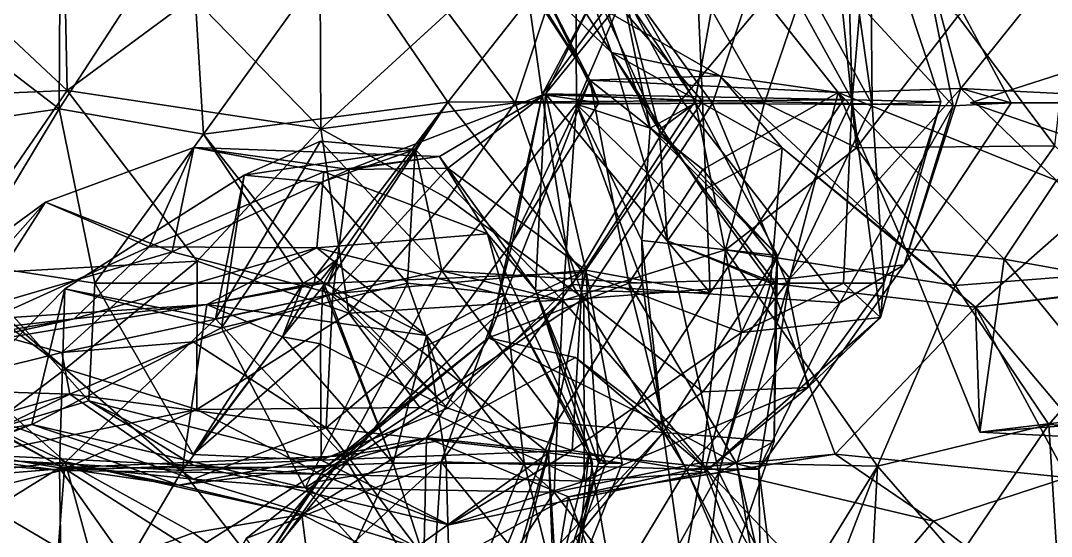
# Model space of a CAD drawing. Extents: x 290083 to 295691, y 4553739 to 4561622.
# Drawn here: x 291742.9 to 291844.8, y 4554249.2 to 4554300.2 of the extents above; entities that cross this region are included whole.
import ezdxf

# ---------------------------------------------------------------- set-up
doc = ezdxf.new("R2010")
doc.units = 0
doc.layers.add('Au_ppm_Pref_-_0_3', color=7, linetype='CONTINUOUS')

msp = doc.modelspace()

# ---------------------------------------------------------------- linework, layer by layer
at = {"layer": 'Au_ppm_Pref_-_0_3'}
for points in [[(291734.72, 4554300.66, 1760.9), (291746.82, 4554313.69, 1758.3), (291746.68, 4554291.48, 1764.47)], [(291746.68, 4554291.48, 1764.47), (291746.82, 4554313.69, 1758.3), (291759.59, 4554311.31, 1764.52)], [(291809.56, 4554292.28, 1767.93), (291798.31, 4554308.95, 1768.34), (291813.38, 4554313.6, 1766.66)], [(291809.56, 4554292.28, 1767.93), (291813.38, 4554313.6, 1766.66), (291825.09, 4554292.37, 1765.07)], [(291813.38, 4554313.6, 1766.66), (291824.57, 4554309.88, 1763.98), (291825.09, 4554292.37, 1765.07)], [(291824.52, 4554309.88, 1752.1), (291827.06, 4554291.92, 1750.83), (291826.87, 4554313.3, 1758.05)], [(291824.57, 4554309.88, 1763.98), (291826.87, 4554313.3, 1758.05), (291825.09, 4554292.37, 1765.07)], [(291833.85, 4554292.18, 1758.08), (291825.09, 4554292.37, 1765.07), (291826.87, 4554313.3, 1758.05)], [(291833.85, 4554292.18, 1758.08), (291826.87, 4554313.3, 1758.05), (291827.06, 4554291.92, 1750.83)], [(291747.07, 4554312.24, 1745.56), (291734.72, 4554305.27, 1741.76), (291747.46, 4554293.3, 1741.59)], [(291747.46, 4554293.3, 1741.59), (291759.92, 4554302.54, 1742.67), (291747.07, 4554312.24, 1745.56)], [(291804.64, 4554312.07, 1884.46), (291794.43, 4554292.91, 1883.01), (291792.34, 4554307.52, 1877.56)], [(291804.64, 4554312.07, 1884.46), (291802.23, 4554303.5, 1888.71), (291794.43, 4554292.91, 1883.01)], [(291759.59, 4554311.31, 1764.52), (291760.96, 4554288.98, 1768.4), (291746.68, 4554291.48, 1764.47)], [(291760.96, 4554288.98, 1768.4), (291759.59, 4554311.31, 1764.52), (291774.45, 4554307.76, 1768.3)], [(291792.34, 4554307.52, 1877.56), (291799.13, 4554294.32, 1871.68), (291787.92, 4554311.54, 1870.45)], [(291799.13, 4554294.32, 1871.68), (291791.53, 4554306.47, 1864.95), (291787.92, 4554311.54, 1870.45)], [(291791.53, 4554306.47, 1864.95), (291801.28, 4554297.05, 1858.99), (291791.65, 4554311.9, 1859.98)], [(291791.65, 4554311.9, 1859.98), (291801.28, 4554297.05, 1858.99), (291796.64, 4554309.76, 1853.12)], [(291824.24, 4554292.4, 1799.71), (291809.44, 4554311.1, 1799.74), (291794.75, 4554292.97, 1798.8)], [(291800.23, 4554303.8, 1804.72), (291794.75, 4554292.97, 1798.8), (291809.44, 4554311.1, 1799.74)], [(291810.28, 4554292.24, 1806.09), (291800.23, 4554303.8, 1804.72), (291809.44, 4554311.1, 1799.74)], [(291823.05, 4554311.63, 1829.96), (291805.87, 4554310.66, 1834.32), (291816.41, 4554292.07, 1832.18)], [(291824.24, 4554292.4, 1799.71), (291810.28, 4554292.24, 1806.09), (291809.44, 4554311.1, 1799.74)], [(291825.52, 4554287.62, 1832.54), (291823.05, 4554311.63, 1829.96), (291816.41, 4554292.07, 1832.18)], [(291825.52, 4554287.62, 1832.54), (291835.51, 4554300.64, 1832.17), (291823.05, 4554311.63, 1829.96)], [(291835.51, 4554300.64, 1832.17), (291845.11, 4554287.81, 1832.42), (291847.75, 4554310.93, 1830.12)], [(291759.92, 4554302.54, 1742.67), (291772.55, 4554289.5, 1742.44), (291772.45, 4554310.82, 1745.65)], [(291772.55, 4554289.5, 1742.44), (291785.12, 4554301.02, 1743.18), (291772.45, 4554310.82, 1745.65)], [(291791.76, 4554292.07, 1743.03), (291797.89, 4554310.48, 1746.14), (291785.12, 4554301.02, 1743.18)], [(291797.89, 4554310.48, 1746.14), (291791.76, 4554292.07, 1743.03), (291811.28, 4554292, 1745.74)], [(291797.82, 4554291.94, 1835.27), (291805.87, 4554310.66, 1834.32), (291797.74, 4554309.9, 1841.2)], [(291797.74, 4554309.9, 1841.2), (291801.79, 4554305.82, 1847.13), (291805.11, 4554289.56, 1842.84)], [(291797.74, 4554309.9, 1841.2), (291805.11, 4554289.56, 1842.84), (291797.82, 4554291.94, 1835.27)], [(291816.41, 4554292.07, 1832.18), (291805.87, 4554310.66, 1834.32), (291797.82, 4554291.94, 1835.27)], [(291817.17, 4554309.88, 1748.87), (291797.89, 4554310.48, 1746.14), (291811.28, 4554292, 1745.74)], [(291785.09, 4554292.15, 1769.61), (291774.45, 4554307.76, 1768.3), (291798.31, 4554308.95, 1768.34)], [(291785.09, 4554292.15, 1769.61), (291798.31, 4554308.95, 1768.34), (291809.56, 4554292.28, 1767.93)], [(291801.79, 4554305.82, 1847.13), (291796.64, 4554309.76, 1853.12), (291806.01, 4554289.41, 1851.32)], [(291801.28, 4554297.05, 1858.99), (291806.01, 4554289.41, 1851.32), (291796.64, 4554309.76, 1853.12)], [(291817.17, 4554309.88, 1748.87), (291811.28, 4554292, 1745.74), (291827.06, 4554291.92, 1750.83)], [(291824.52, 4554309.88, 1752.1), (291817.17, 4554309.88, 1748.87), (291827.06, 4554291.92, 1750.83)], [(291831.55, 4554309.38, 1882.12), (291835.06, 4554291.79, 1888.66), (291820.73, 4554307.35, 1887.62)], [(291831.55, 4554309.38, 1882.12), (291840.78, 4554292.07, 1882.77), (291835.06, 4554291.79, 1888.66)], [(291831.55, 4554309.38, 1882.12), (291835.83, 4554293.48, 1876.41), (291840.78, 4554292.07, 1882.77)], [(291831.55, 4554309.38, 1882.12), (291847.49, 4554308.06, 1876.17), (291835.83, 4554293.48, 1876.41)], [(291847.49, 4554308.06, 1876.17), (291858.68, 4554292.34, 1877.88), (291835.83, 4554293.48, 1876.41)], [(291785.09, 4554292.15, 1769.61), (291760.96, 4554288.98, 1768.4), (291774.45, 4554307.76, 1768.3)], [(291800.02, 4554292.07, 1876.83), (291792.34, 4554307.52, 1877.56), (291794.43, 4554292.91, 1883.01)], [(291792.34, 4554307.52, 1877.56), (291800.02, 4554292.07, 1876.83), (291799.13, 4554294.32, 1871.68)], [(291820.73, 4554307.35, 1887.62), (291808.19, 4554292.38, 1890.68), (291802.23, 4554303.5, 1888.71)], [(291835.06, 4554291.79, 1888.66), (291808.19, 4554292.38, 1890.68), (291820.73, 4554307.35, 1887.62)], [(291799.13, 4554294.32, 1871.68), (291811.98, 4554294.76, 1864.43), (291791.53, 4554306.47, 1864.95)], [(291791.53, 4554306.47, 1864.95), (291811.98, 4554294.76, 1864.43), (291801.28, 4554297.05, 1858.99)], [(291801.79, 4554305.82, 1847.13), (291806.01, 4554289.41, 1851.32), (291809.62, 4554292.07, 1847.13)], [(291801.79, 4554305.82, 1847.13), (291809.62, 4554292.07, 1847.13), (291805.11, 4554289.56, 1842.84)], [(291734.72, 4554305.27, 1741.76), (291722.11, 4554292.25, 1740.4), (291747.46, 4554293.3, 1741.59)], [(291800.23, 4554303.8, 1804.72), (291810.28, 4554292.24, 1806.09), (291794.75, 4554292.97, 1798.8)], [(291802.23, 4554303.5, 1888.71), (291808.19, 4554292.38, 1890.68), (291794.43, 4554292.91, 1883.01)], [(291747.46, 4554293.3, 1741.59), (291772.55, 4554289.5, 1742.44), (291759.92, 4554302.54, 1742.67)], [(291772.55, 4554289.5, 1742.44), (291791.76, 4554292.07, 1743.03), (291785.12, 4554301.02, 1743.18)], [(291725.19, 4554288.34, 1761.29), (291734.72, 4554300.66, 1760.9), (291746.68, 4554291.48, 1764.47)], [(291845.11, 4554287.81, 1832.42), (291835.51, 4554300.64, 1832.17), (291825.52, 4554287.62, 1832.54)], [(291836.79, 4554292.07, 1888.71), (291856.27, 4554298.34, 1888.71), (291857.5, 4554292.07, 1890.22)], [(291856.27, 4554298.34, 1888.71), (291836.79, 4554292.07, 1888.71), (291854.17, 4554292.07, 1885.62)], [(291811.98, 4554294.76, 1864.43), (291818.14, 4554287.63, 1859.76), (291801.28, 4554297.05, 1858.99)], [(291801.28, 4554297.05, 1858.99), (291818.14, 4554287.63, 1859.76), (291810.31, 4554283.4, 1855.96)], [(291810.31, 4554283.4, 1855.96), (291806.81, 4554278.43, 1853.07), (291801.28, 4554297.05, 1858.99)], [(291801.28, 4554297.05, 1858.99), (291806.81, 4554278.43, 1853.07), (291806.01, 4554289.41, 1851.32)], [(291823.7, 4554293.1, 1870.97), (291811.98, 4554294.76, 1864.43), (291799.13, 4554294.32, 1871.68)], [(291823.7, 4554293.1, 1870.97), (291830.35, 4554277.68, 1864.95), (291811.98, 4554294.76, 1864.43)], [(291811.98, 4554294.76, 1864.43), (291830.35, 4554277.68, 1864.95), (291818.14, 4554287.63, 1859.76)], [(291789.14, 4554268.85, 1872.69), (291802.99, 4554274.25, 1874.34), (291799.13, 4554294.32, 1871.68)], [(291789.14, 4554268.85, 1872.69), (291799.13, 4554294.32, 1871.68), (291791.51, 4554278.33, 1876.83)], [(291799.13, 4554294.32, 1871.68), (291800.02, 4554292.07, 1876.83), (291791.51, 4554278.33, 1876.83)], [(291802.99, 4554274.25, 1874.34), (291810.31, 4554285.47, 1874.63), (291799.13, 4554294.32, 1871.68)], [(291823.7, 4554293.1, 1870.97), (291799.13, 4554294.32, 1871.68), (291810.31, 4554285.47, 1874.63)], [(291734.91, 4554274.99, 1741.04), (291747.46, 4554293.3, 1741.59), (291722.11, 4554292.25, 1740.4)], [(291734.91, 4554274.99, 1741.04), (291760.32, 4554276.43, 1742.58), (291747.46, 4554293.3, 1741.59)], [(291760.32, 4554276.43, 1742.58), (291772.55, 4554289.5, 1742.44), (291747.46, 4554293.3, 1741.59)], [(291785.12, 4554285.62, 1803.41), (291775.34, 4554285.49, 1798.75), (291794.75, 4554292.97, 1798.8)], [(291784.29, 4554286.77, 1793.59), (291794.75, 4554292.97, 1798.8), (291775.34, 4554285.49, 1798.75)], [(291793.76, 4554273.56, 1793.61), (291794.75, 4554292.97, 1798.8), (291784.29, 4554286.77, 1793.59)], [(291798.74, 4554275.54, 1806.6), (291785.12, 4554285.62, 1803.41), (291794.75, 4554292.97, 1798.8)], [(291794.43, 4554292.91, 1883.01), (291797.41, 4554274.12, 1888.74), (291789.63, 4554270.79, 1881.41)], [(291789.63, 4554270.79, 1881.41), (291791.51, 4554278.33, 1876.83), (291794.43, 4554292.91, 1883.01)], [(291800.02, 4554292.07, 1876.83), (291794.43, 4554292.91, 1883.01), (291791.51, 4554278.33, 1876.83)], [(291794.75, 4554292.97, 1798.8), (291793.76, 4554273.56, 1793.61), (291811.05, 4554273.29, 1799.42)], [(291797.41, 4554274.12, 1888.74), (291794.43, 4554292.91, 1883.01), (291808.19, 4554292.38, 1890.68)], [(291824.24, 4554292.4, 1799.71), (291794.75, 4554292.97, 1798.8), (291811.05, 4554273.29, 1799.42)], [(291810.28, 4554292.24, 1806.09), (291798.74, 4554275.54, 1806.6), (291794.75, 4554292.97, 1798.8)], [(291818.91, 4554274.69, 1877.29), (291823.7, 4554293.1, 1870.97), (291810.31, 4554285.47, 1874.63)], [(291830.22, 4554276.04, 1883.69), (291835.83, 4554293.48, 1876.41), (291818.91, 4554274.69, 1877.29)], [(291835.83, 4554293.48, 1876.41), (291823.7, 4554293.1, 1870.97), (291818.91, 4554274.69, 1877.29)], [(291845.28, 4554284.41, 1872.11), (291823.7, 4554293.1, 1870.97), (291835.83, 4554293.48, 1876.41)], [(291823.7, 4554293.1, 1870.97), (291845.28, 4554284.41, 1872.11), (291840.11, 4554276.6, 1869.3)], [(291823.7, 4554293.1, 1870.97), (291840.11, 4554276.6, 1869.3), (291830.35, 4554277.68, 1864.95)], [(291830.22, 4554276.04, 1883.69), (291840.78, 4554292.07, 1882.77), (291835.83, 4554293.48, 1876.41)], [(291858.68, 4554292.34, 1877.88), (291845.28, 4554284.41, 1872.11), (291835.83, 4554293.48, 1876.41)], [(291785.09, 4554292.15, 1769.61), (291772.02, 4554274.95, 1769.92), (291760.96, 4554288.98, 1768.4)], [(291785.09, 4554292.15, 1769.61), (291774.22, 4554276.65, 1769.92), (291772.02, 4554274.95, 1769.92)], [(291772.55, 4554289.5, 1742.44), (291785.12, 4554282.62, 1743.01), (291791.76, 4554292.07, 1743.03)], [(291785.09, 4554292.15, 1769.61), (291798.46, 4554275.31, 1768.35), (291773.25, 4554274.25, 1769.92)], [(291785.09, 4554292.15, 1769.61), (291773.25, 4554274.25, 1769.92), (291774.22, 4554276.65, 1769.92)], [(291797.82, 4554291.94, 1835.27), (291804.36, 4554274.25, 1838.06), (291784.5, 4554275.47, 1835.75)], [(291797.82, 4554291.94, 1835.27), (291784.5, 4554275.47, 1835.75), (291796.46, 4554272.52, 1830.48)], [(291785.09, 4554292.15, 1769.61), (291809.56, 4554292.28, 1767.93), (291798.46, 4554275.31, 1768.35)], [(291785.12, 4554282.62, 1743.01), (291798.56, 4554272.73, 1745.27), (291791.76, 4554292.07, 1743.03)], [(291798.56, 4554272.73, 1745.27), (291811.28, 4554292, 1745.74), (291791.76, 4554292.07, 1743.03)], [(291797.82, 4554291.94, 1835.27), (291796.46, 4554272.52, 1830.48), (291812.55, 4554277.55, 1833.1)], [(291797.41, 4554274.12, 1888.74), (291808.19, 4554292.38, 1890.68), (291823.87, 4554272.31, 1889.03)], [(291797.82, 4554291.94, 1835.27), (291812.55, 4554277.55, 1833.1), (291816.41, 4554292.07, 1832.18)], [(291804.27, 4554278.45, 1841.19), (291804.36, 4554274.25, 1838.06), (291797.82, 4554291.94, 1835.27)], [(291804.27, 4554278.45, 1841.19), (291797.82, 4554291.94, 1835.27), (291805.11, 4554289.56, 1842.84)], [(291798.46, 4554275.31, 1768.35), (291809.56, 4554292.28, 1767.93), (291814.15, 4554269.38, 1765.53)], [(291818.62, 4554274.25, 1748.19), (291811.28, 4554292, 1745.74), (291798.56, 4554272.73, 1745.27)], [(291810.28, 4554292.24, 1806.09), (291811.05, 4554273.29, 1799.42), (291798.74, 4554275.54, 1806.6)], [(291817.68, 4554276.99, 1846.38), (291805.11, 4554289.56, 1842.84), (291809.62, 4554292.07, 1847.13)], [(291809.62, 4554292.07, 1847.13), (291806.01, 4554289.41, 1851.32), (291817.68, 4554276.99, 1846.38)], [(291835.06, 4554291.79, 1888.66), (291823.87, 4554272.31, 1889.03), (291808.19, 4554292.38, 1890.68)], [(291809.56, 4554292.28, 1767.93), (291825.09, 4554292.37, 1765.07), (291814.15, 4554269.38, 1765.53)], [(291824.24, 4554292.4, 1799.71), (291811.05, 4554273.29, 1799.42), (291810.28, 4554292.24, 1806.09)], [(291818.62, 4554274.25, 1748.19), (291827.06, 4554291.92, 1750.83), (291811.28, 4554292, 1745.74)], [(291816.41, 4554292.07, 1832.18), (291812.55, 4554277.55, 1833.1), (291825.52, 4554287.62, 1832.54)], [(291824.22, 4554274.25, 1763.98), (291814.15, 4554269.38, 1765.53), (291825.09, 4554292.37, 1765.07)], [(291818.62, 4554274.25, 1748.19), (291828.2, 4554274.25, 1753.51), (291827.06, 4554291.92, 1750.83)], [(291830.22, 4554276.04, 1883.69), (291823.87, 4554272.31, 1889.03), (291835.06, 4554291.79, 1888.66)], [(291824.22, 4554274.25, 1763.98), (291825.09, 4554292.37, 1765.07), (291827.88, 4554270.86, 1759.31)], [(291827.88, 4554270.86, 1759.31), (291825.09, 4554292.37, 1765.07), (291833.85, 4554292.18, 1758.08)], [(291827.06, 4554291.92, 1750.83), (291828.2, 4554274.25, 1753.51), (291833.85, 4554292.18, 1758.08)], [(291827.88, 4554270.86, 1759.31), (291833.85, 4554292.18, 1758.08), (291828.2, 4554274.25, 1753.51)], [(291830.22, 4554276.04, 1883.69), (291835.06, 4554291.79, 1888.66), (291840.78, 4554292.07, 1882.77)], [(291856.01, 4554285.41, 1888.71), (291836.79, 4554292.07, 1888.71), (291857.5, 4554292.07, 1890.22)], [(291836.79, 4554292.07, 1888.71), (291856.01, 4554285.41, 1888.71), (291854.17, 4554292.07, 1885.62)], [(291725.19, 4554288.34, 1761.29), (291746.68, 4554291.48, 1764.47), (291737.47, 4554276.2, 1762.19)], [(291750.21, 4554274.25, 1768.55), (291737.47, 4554276.2, 1762.19), (291746.68, 4554291.48, 1764.47)], [(291750.21, 4554274.25, 1768.55), (291746.68, 4554291.48, 1764.47), (291760.96, 4554288.98, 1768.4)], [(291804.27, 4554278.45, 1841.19), (291805.11, 4554289.56, 1842.84), (291817.68, 4554276.99, 1846.38)], [(291770.79, 4554274.25, 1769.92), (291750.21, 4554274.25, 1768.55), (291760.96, 4554288.98, 1768.4)], [(291760.32, 4554276.43, 1742.58), (291775.31, 4554271.28, 1743.86), (291772.55, 4554289.5, 1742.44)], [(291770.79, 4554274.25, 1769.92), (291760.96, 4554288.98, 1768.4), (291772.02, 4554274.95, 1769.92)], [(291772.55, 4554289.5, 1742.44), (291775.31, 4554271.28, 1743.86), (291785.12, 4554282.62, 1743.01)], [(291817.51, 4554274.25, 1850.52), (291817.68, 4554276.99, 1846.38), (291806.01, 4554289.41, 1851.32)], [(291806.81, 4554278.43, 1853.07), (291817.51, 4554274.25, 1850.52), (291806.01, 4554289.41, 1851.32)], [(291757.86, 4554277.34, 1800.13), (291745.33, 4554282.26, 1793.77), (291759.98, 4554287.66, 1793.86)], [(291759.98, 4554287.66, 1793.86), (291745.33, 4554282.26, 1793.77), (291755.59, 4554277.83, 1787.11)], [(291759.98, 4554287.66, 1793.86), (291755.59, 4554277.83, 1787.11), (291772.84, 4554285.24, 1787.45)], [(291775.34, 4554285.49, 1798.75), (291757.86, 4554277.34, 1800.13), (291759.98, 4554287.66, 1793.86)], [(291775.34, 4554285.49, 1798.75), (291759.98, 4554287.66, 1793.86), (291784.29, 4554286.77, 1793.59)], [(291784.29, 4554286.77, 1793.59), (291759.98, 4554287.66, 1793.86), (291772.84, 4554285.24, 1787.45)], [(291762.14, 4554270.7, 1833.02), (291772.52, 4554288.29, 1833.99), (291784.5, 4554275.47, 1835.75)], [(291762.14, 4554270.7, 1833.02), (291764.96, 4554284.93, 1829.31), (291772.52, 4554288.29, 1833.99)], [(291772.52, 4554288.29, 1833.99), (291764.96, 4554284.93, 1829.31), (291781.87, 4554287.47, 1829.31)], [(291781.87, 4554287.47, 1829.31), (291784.5, 4554275.47, 1835.75), (291772.52, 4554288.29, 1833.99)], [(291818.14, 4554287.63, 1859.76), (291817.01, 4554274.25, 1855.85), (291810.31, 4554283.4, 1855.96)], [(291812.55, 4554277.55, 1833.1), (291835.26, 4554274, 1832.83), (291825.52, 4554287.62, 1832.54)], [(291837.27, 4554271.87, 1859.52), (291817.01, 4554274.25, 1855.85), (291818.14, 4554287.63, 1859.76)], [(291837.27, 4554271.87, 1859.52), (291818.14, 4554287.63, 1859.76), (291830.35, 4554277.68, 1864.95)], [(291835.26, 4554274, 1832.83), (291845.11, 4554287.81, 1832.42), (291825.52, 4554287.62, 1832.54)], [(291845.11, 4554287.81, 1832.42), (291835.26, 4554274, 1832.83), (291858.1, 4554275.79, 1835.66)], [(291781.87, 4554287.47, 1829.31), (291764.96, 4554284.93, 1829.31), (291772.52, 4554284.21, 1825.99)], [(291781.13, 4554274.25, 1825.25), (291781.87, 4554287.47, 1829.31), (291772.52, 4554284.21, 1825.99)], [(291784.29, 4554286.77, 1793.59), (291772.84, 4554285.24, 1787.45), (291789.02, 4554279.12, 1786.86)], [(291781.13, 4554274.25, 1825.25), (291796.46, 4554272.52, 1830.48), (291781.87, 4554287.47, 1829.31)], [(291796.46, 4554272.52, 1830.48), (291784.5, 4554275.47, 1835.75), (291781.87, 4554287.47, 1829.31)], [(291784.29, 4554286.77, 1793.59), (291789.02, 4554279.12, 1786.86), (291793.76, 4554273.56, 1793.61)], [(291773.74, 4554273.2, 1805.35), (291757.86, 4554277.34, 1800.13), (291775.34, 4554285.49, 1798.75)], [(291773.74, 4554273.2, 1805.35), (291785.12, 4554285.62, 1803.41), (291798.74, 4554275.54, 1806.6)], [(291773.74, 4554273.2, 1805.35), (291775.34, 4554285.49, 1798.75), (291785.12, 4554285.62, 1803.41)], [(291818.91, 4554274.69, 1877.29), (291810.31, 4554285.47, 1874.63), (291802.99, 4554274.25, 1874.34)], [(291837.27, 4554271.87, 1859.52), (291861.54, 4554274.67, 1860.13), (291852.75, 4554285.51, 1859.01)], [(291837.27, 4554271.87, 1859.52), (291852.75, 4554285.51, 1859.01), (291856.58, 4554274.25, 1857.06)], [(291762.14, 4554270.7, 1833.02), (291747.24, 4554273.68, 1829.24), (291764.96, 4554284.93, 1829.31)], [(291764.96, 4554284.93, 1829.31), (291747.24, 4554273.68, 1829.24), (291762.73, 4554269.84, 1826.17)], [(291755.59, 4554277.83, 1787.11), (291772.14, 4554277.72, 1780.92), (291772.84, 4554285.24, 1787.45)], [(291764.96, 4554284.93, 1829.31), (291762.73, 4554269.84, 1826.17), (291772.52, 4554284.21, 1825.99)], [(291772.84, 4554285.24, 1787.45), (291772.14, 4554277.72, 1780.92), (291789.02, 4554279.12, 1786.86)], [(291781.13, 4554274.25, 1825.25), (291772.52, 4554284.21, 1825.99), (291762.73, 4554269.84, 1826.17)], [(291840.11, 4554276.6, 1869.3), (291845.28, 4554284.41, 1872.11), (291853.23, 4554274.25, 1875.7)], [(291775.31, 4554271.28, 1743.86), (291798.56, 4554272.73, 1745.27), (291785.12, 4554282.62, 1743.01)], [(291810.31, 4554283.4, 1855.96), (291817.01, 4554274.25, 1855.85), (291806.81, 4554278.43, 1853.07)], [(291730.25, 4554271.17, 1793.68), (291745.33, 4554282.26, 1793.77), (291735.06, 4554270.65, 1799.35)], [(291745.33, 4554282.26, 1793.77), (291730.25, 4554271.17, 1793.68), (291737.14, 4554269.45, 1788.34)], [(291735.06, 4554270.65, 1799.35), (291745.33, 4554282.26, 1793.77), (291757.86, 4554277.34, 1800.13)], [(291745.33, 4554282.26, 1793.77), (291737.14, 4554269.45, 1788.34), (291755.59, 4554277.83, 1787.11)], [(291789.02, 4554279.12, 1786.86), (291772.14, 4554277.72, 1780.92), (291790.66, 4554273.05, 1782.77)], [(291789.63, 4554270.79, 1881.41), (291777.25, 4554259.12, 1876.83), (291791.51, 4554278.33, 1876.83)], [(291789.14, 4554268.85, 1872.69), (291791.51, 4554278.33, 1876.83), (291777.25, 4554259.12, 1876.83)], [(291789.02, 4554279.12, 1786.86), (291799.06, 4554257.55, 1788.08), (291793.76, 4554273.56, 1793.61)], [(291790.66, 4554273.05, 1782.77), (291799.06, 4554257.55, 1788.08), (291789.02, 4554279.12, 1786.86)], [(291804.36, 4554274.25, 1838.06), (291804.27, 4554278.45, 1841.19), (291806.39, 4554259.47, 1842.17)], [(291817.68, 4554276.99, 1846.38), (291806.39, 4554259.47, 1842.17), (291804.27, 4554278.45, 1841.19)], [(291811.88, 4554255.53, 1853.15), (291806.81, 4554278.43, 1853.07), (291817.01, 4554274.25, 1855.85)], [(291811.88, 4554255.53, 1853.15), (291817.51, 4554274.25, 1850.52), (291806.81, 4554278.43, 1853.07)], [(291735.06, 4554270.65, 1799.35), (291757.86, 4554277.34, 1800.13), (291746.93, 4554267.37, 1804.96)], [(291748.18, 4554270.73, 1782.22), (291755.59, 4554277.83, 1787.11), (291737.14, 4554269.45, 1788.34)], [(291773.74, 4554273.2, 1805.35), (291746.93, 4554267.37, 1804.96), (291757.86, 4554277.34, 1800.13)], [(291748.18, 4554270.73, 1782.22), (291772.14, 4554277.72, 1780.92), (291755.59, 4554277.83, 1787.11)], [(291772.14, 4554277.72, 1780.92), (291748.18, 4554270.73, 1782.22), (291761.28, 4554272.14, 1776.57)], [(291761.28, 4554272.14, 1776.57), (291783.01, 4554269.06, 1776.59), (291772.14, 4554277.72, 1780.92)], [(291772.14, 4554277.72, 1780.92), (291783.01, 4554269.06, 1776.59), (291790.66, 4554273.05, 1782.77)], [(291812.55, 4554277.55, 1833.1), (291796.46, 4554272.52, 1830.48), (291810.28, 4554256.51, 1829.11)], [(291812.55, 4554277.55, 1833.1), (291810.28, 4554256.51, 1829.11), (291827.57, 4554256.13, 1834.38)], [(291812.55, 4554277.55, 1833.1), (291827.57, 4554256.13, 1834.38), (291835.26, 4554274, 1832.83)], [(291837.7, 4554259.52, 1864.95), (291837.27, 4554271.87, 1859.52), (291830.35, 4554277.68, 1864.95)], [(291840.11, 4554276.6, 1869.3), (291837.7, 4554259.52, 1864.95), (291830.35, 4554277.68, 1864.95)], [(291734.91, 4554274.99, 1741.04), (291747.32, 4554265.76, 1743.33), (291760.32, 4554276.43, 1742.58)], [(291747.32, 4554265.76, 1743.33), (291760.3, 4554261.76, 1746.54), (291760.32, 4554276.43, 1742.58)], [(291760.32, 4554276.43, 1742.58), (291760.3, 4554261.76, 1746.54), (291775.31, 4554271.28, 1743.86)], [(291774.22, 4554276.65, 1769.92), (291772.52, 4554274.51, 1770.01), (291772.02, 4554274.95, 1769.92)], [(291774.22, 4554276.65, 1769.92), (291772.86, 4554274.25, 1770.08), (291772.52, 4554274.51, 1770.01)], [(291774.22, 4554276.65, 1769.92), (291773.25, 4554274.25, 1769.92), (291772.86, 4554274.25, 1770.08)], [(291806.39, 4554259.47, 1842.17), (291817.68, 4554276.99, 1846.38), (291817.37, 4554258.63, 1847.13)], [(291817.51, 4554274.25, 1850.52), (291817.37, 4554258.63, 1847.13), (291817.68, 4554276.99, 1846.38)], [(291840.11, 4554276.6, 1869.3), (291852.6, 4554261.31, 1870.01), (291837.7, 4554259.52, 1864.95)], [(291853.23, 4554274.25, 1875.7), (291852.6, 4554261.31, 1870.01), (291840.11, 4554276.6, 1869.3)], [(291749.6, 4554262.62, 1762.99), (291732.77, 4554257.55, 1757.73), (291737.47, 4554276.2, 1762.19)], [(291750.21, 4554274.25, 1768.55), (291749.6, 4554262.62, 1762.99), (291737.47, 4554276.2, 1762.19)], [(291762.14, 4554270.7, 1833.02), (291784.5, 4554275.47, 1835.75), (291774.8, 4554257.18, 1834.7)], [(291773.25, 4554274.25, 1769.92), (291798.46, 4554275.31, 1768.35), (291785.12, 4554261.89, 1768.1)], [(291773.74, 4554273.2, 1805.35), (291798.74, 4554275.54, 1806.6), (291782.28, 4554267.7, 1810.65)], [(291784.5, 4554275.47, 1835.75), (291795.85, 4554260.45, 1837.47), (291774.8, 4554257.18, 1834.7)], [(291795.06, 4554257.45, 1810.67), (291782.28, 4554267.7, 1810.65), (291798.74, 4554275.54, 1806.6)], [(291804.36, 4554274.25, 1838.06), (291795.85, 4554260.45, 1837.47), (291784.5, 4554275.47, 1835.75)], [(291785.12, 4554261.89, 1768.1), (291798.46, 4554275.31, 1768.35), (291797.38, 4554257.71, 1763.61)], [(291798.74, 4554275.54, 1806.6), (291802.34, 4554256.43, 1805.55), (291795.06, 4554257.45, 1810.67)], [(291797.38, 4554257.71, 1763.61), (291798.46, 4554275.31, 1768.35), (291814.15, 4554269.38, 1765.53)], [(291802.34, 4554256.43, 1805.55), (291798.74, 4554275.54, 1806.6), (291799.99, 4554256.44, 1799)], [(291799.99, 4554256.44, 1799), (291798.74, 4554275.54, 1806.6), (291811.05, 4554273.29, 1799.42)], [(291830.22, 4554276.04, 1883.69), (291815.86, 4554255.84, 1882.77), (291823.87, 4554272.31, 1889.03)], [(291830.22, 4554276.04, 1883.69), (291818.91, 4554274.69, 1877.29), (291815.86, 4554255.84, 1882.77)], [(291844.52, 4554260.26, 1836.53), (291858.1, 4554275.79, 1835.66), (291835.26, 4554274, 1832.83)], [(291844.52, 4554260.26, 1836.53), (291855.74, 4554259.53, 1842.62), (291858.1, 4554275.79, 1835.66)], [(291734.91, 4554274.99, 1741.04), (291735.18, 4554256.61, 1745.83), (291747.32, 4554265.76, 1743.33)], [(291750.21, 4554274.25, 1768.55), (291759.92, 4554257.31, 1769.63), (291749.6, 4554262.62, 1762.99)], [(291770.79, 4554274.25, 1769.92), (291759.92, 4554257.31, 1769.63), (291750.21, 4554274.25, 1768.55)], [(291770.79, 4554274.25, 1769.92), (291768.77, 4554268.94, 1769.92), (291759.92, 4554257.31, 1769.63)], [(291761.28, 4554272.14, 1776.57), (291768.77, 4554268.94, 1769.92), (291771.88, 4554274.25, 1770.22)], [(291761.28, 4554272.14, 1776.57), (291771.88, 4554274.25, 1770.22), (291772.86, 4554274.25, 1770.08)], [(291761.28, 4554272.14, 1776.57), (291772.86, 4554274.25, 1770.08), (291783.01, 4554269.06, 1776.59)], [(291781.13, 4554274.25, 1825.25), (291762.73, 4554269.84, 1826.17), (291770.99, 4554254, 1824.01)], [(291771.88, 4554274.25, 1770.22), (291768.77, 4554268.94, 1769.92), (291770.79, 4554274.25, 1769.92)], [(291771.88, 4554274.25, 1770.22), (291770.79, 4554274.25, 1769.92), (291772.02, 4554274.95, 1769.92)], [(291785.12, 4554262.95, 1827.14), (291781.13, 4554274.25, 1825.25), (291770.99, 4554254, 1824.01)], [(291771.88, 4554274.25, 1770.22), (291772.02, 4554274.95, 1769.92), (291772.52, 4554274.51, 1770.01)], [(291771.88, 4554274.25, 1770.22), (291772.52, 4554274.51, 1770.01), (291772.86, 4554274.25, 1770.08)], [(291779.69, 4554256.43, 1772.48), (291772.86, 4554274.25, 1770.08), (291772.75, 4554273.92, 1769.92)], [(291773.25, 4554274.25, 1769.92), (291772.75, 4554273.92, 1769.92), (291772.86, 4554274.25, 1770.08)], [(291773.25, 4554274.25, 1769.92), (291785.12, 4554261.89, 1768.1), (291772.75, 4554273.92, 1769.92)], [(291779.69, 4554256.43, 1772.48), (291783.01, 4554269.06, 1776.59), (291772.86, 4554274.25, 1770.08)], [(291781.13, 4554274.25, 1825.25), (291785.12, 4554262.95, 1827.14), (291796.46, 4554272.52, 1830.48)], [(291789.14, 4554268.85, 1872.69), (291806.5, 4554260.19, 1870.89), (291802.99, 4554274.25, 1874.34)], [(291804.36, 4554274.25, 1838.06), (291806.39, 4554259.47, 1842.17), (291795.85, 4554260.45, 1837.47)], [(291810.31, 4554263.51, 1748.52), (291818.62, 4554274.25, 1748.19), (291798.56, 4554272.73, 1745.27)], [(291818.91, 4554274.69, 1877.29), (291802.99, 4554274.25, 1874.34), (291813.66, 4554256.39, 1876.44)], [(291802.99, 4554274.25, 1874.34), (291806.5, 4554260.19, 1870.89), (291813.66, 4554256.39, 1876.44)], [(291820.68, 4554263.93, 1753.55), (291818.62, 4554274.25, 1748.19), (291810.31, 4554263.51, 1748.52)], [(291811.88, 4554255.53, 1853.15), (291817.01, 4554274.25, 1855.85), (291823.4, 4554257.33, 1859.54)], [(291811.88, 4554255.53, 1853.15), (291817.37, 4554258.63, 1847.13), (291817.51, 4554274.25, 1850.52)], [(291813.66, 4554256.39, 1876.44), (291815.86, 4554255.84, 1882.77), (291818.91, 4554274.69, 1877.29)], [(291814.15, 4554269.38, 1765.53), (291824.22, 4554274.25, 1763.98), (291827.88, 4554270.86, 1759.31)], [(291837.27, 4554271.87, 1859.52), (291823.4, 4554257.33, 1859.54), (291817.01, 4554274.25, 1855.85)], [(291820.68, 4554263.93, 1753.55), (291828.2, 4554274.25, 1753.51), (291818.62, 4554274.25, 1748.19)], [(291827.88, 4554270.86, 1759.31), (291828.2, 4554274.25, 1753.51), (291820.68, 4554263.93, 1753.55)], [(291861.54, 4554274.67, 1860.13), (291837.27, 4554271.87, 1859.52), (291848.11, 4554258.97, 1859.86)], [(291846.34, 4554255.01, 1857.41), (291837.27, 4554271.87, 1859.52), (291856.58, 4554274.25, 1857.06)], [(291746.7, 4554255.98, 1834.91), (291732.22, 4554258.38, 1829.13), (291747.24, 4554273.68, 1829.24)], [(291732.22, 4554258.38, 1829.13), (291743.99, 4554260.27, 1822.91), (291747.24, 4554273.68, 1829.24)], [(291743.99, 4554260.27, 1822.91), (291762.73, 4554269.84, 1826.17), (291747.24, 4554273.68, 1829.24)], [(291762.14, 4554270.7, 1833.02), (291746.7, 4554255.98, 1834.91), (291747.24, 4554273.68, 1829.24)], [(291768.77, 4554268.94, 1769.92), (291779.69, 4554256.43, 1772.48), (291772.75, 4554273.92, 1769.92)], [(291768.77, 4554268.94, 1769.92), (291772.75, 4554273.92, 1769.92), (291772.52, 4554268.25, 1767.92)], [(291772.52, 4554268.25, 1767.92), (291772.75, 4554273.92, 1769.92), (291785.12, 4554261.89, 1768.1)], [(291789.63, 4554270.79, 1881.41), (291797.41, 4554274.12, 1888.74), (291784.45, 4554256.58, 1888.48)], [(291784.45, 4554256.58, 1888.48), (291797.41, 4554274.12, 1888.74), (291808.7, 4554255.86, 1886.4)], [(291799.99, 4554256.44, 1799), (291811.05, 4554273.29, 1799.42), (291793.76, 4554273.56, 1793.61)], [(291800.74, 4554256.43, 1793.68), (291799.99, 4554256.44, 1799), (291793.76, 4554273.56, 1793.61)], [(291800.74, 4554256.43, 1793.68), (291793.76, 4554273.56, 1793.61), (291799.06, 4554257.55, 1788.08)], [(291823.87, 4554272.31, 1889.03), (291808.7, 4554255.86, 1886.4), (291797.41, 4554274.12, 1888.74)], [(291844.52, 4554260.26, 1836.53), (291835.26, 4554274, 1832.83), (291827.57, 4554256.13, 1834.38)], [(291773.74, 4554273.2, 1805.35), (291759.92, 4554268.43, 1809.55), (291746.93, 4554267.37, 1804.96)], [(291773.74, 4554273.2, 1805.35), (291773.07, 4554259.94, 1812.93), (291759.92, 4554268.43, 1809.55)], [(291773.74, 4554273.2, 1805.35), (291782.28, 4554267.7, 1810.65), (291773.07, 4554259.94, 1812.93)], [(291775.31, 4554271.28, 1743.86), (291782.32, 4554261.94, 1746.68), (291798.56, 4554272.73, 1745.27)], [(291798.58, 4554254.67, 1751.56), (291798.56, 4554272.73, 1745.27), (291782.32, 4554261.94, 1746.68)], [(291790.66, 4554273.05, 1782.77), (291783.01, 4554269.06, 1776.59), (291792.64, 4554256.43, 1778.25)], [(291785.12, 4554262.95, 1827.14), (291795.6, 4554253.59, 1825.32), (291796.46, 4554272.52, 1830.48)], [(291799.42, 4554256.43, 1781.8), (291799.06, 4554257.55, 1788.08), (291790.66, 4554273.05, 1782.77)], [(291799.42, 4554256.43, 1781.8), (291790.66, 4554273.05, 1782.77), (291792.64, 4554256.43, 1778.25)], [(291796.46, 4554272.52, 1830.48), (291795.6, 4554253.59, 1825.32), (291810.28, 4554256.51, 1829.11)], [(291798.58, 4554254.67, 1751.56), (291810.31, 4554263.51, 1748.52), (291798.56, 4554272.73, 1745.27)], [(291808.7, 4554255.86, 1886.4), (291823.87, 4554272.31, 1889.03), (291815.86, 4554255.84, 1882.77)], [(291748.18, 4554270.73, 1782.22), (291734.66, 4554267.7, 1776.55), (291761.28, 4554272.14, 1776.57)], [(291734.66, 4554267.7, 1776.55), (291741.47, 4554270.81, 1770.19), (291761.28, 4554272.14, 1776.57)], [(291761.28, 4554272.14, 1776.57), (291741.47, 4554270.81, 1770.19), (291758.85, 4554255.72, 1770)], [(291761.28, 4554272.14, 1776.57), (291758.85, 4554255.72, 1770), (291768.77, 4554268.94, 1769.92)], [(291760.3, 4554261.76, 1746.54), (291782.32, 4554261.94, 1746.68), (291775.31, 4554271.28, 1743.86)], [(291837.27, 4554271.87, 1859.52), (291846.34, 4554255.01, 1857.41), (291823.4, 4554257.33, 1859.54)], [(291848.11, 4554258.97, 1859.86), (291837.27, 4554271.87, 1859.52), (291837.7, 4554259.52, 1864.95)], [(291748.18, 4554270.73, 1782.22), (291737.14, 4554269.45, 1788.34), (291724.71, 4554266.63, 1780.48)], [(291748.18, 4554270.73, 1782.22), (291724.71, 4554266.63, 1780.48), (291734.66, 4554267.7, 1776.55)], [(291734.13, 4554262.91, 1864.64), (291731.86, 4554270.2, 1859.01), (291747.28, 4554256.59, 1858.92)], [(291734.6, 4554255.11, 1853.23), (291747.28, 4554256.59, 1858.92), (291731.86, 4554270.2, 1859.01)], [(291746.93, 4554267.37, 1804.96), (291732.35, 4554263.75, 1806.88), (291735.06, 4554270.65, 1799.35)], [(291758.85, 4554255.72, 1770), (291741.47, 4554270.81, 1770.19), (291736.4, 4554257.01, 1767.98)], [(291762.14, 4554270.7, 1833.02), (291774.8, 4554257.18, 1834.7), (291746.7, 4554255.98, 1834.91)], [(291789.63, 4554270.79, 1881.41), (291784.45, 4554256.58, 1888.48), (291772.29, 4554254.64, 1882.63)], [(291789.63, 4554270.79, 1881.41), (291772.29, 4554254.64, 1882.63), (291777.25, 4554259.12, 1876.83)], [(291814.15, 4554269.38, 1765.53), (291827.88, 4554270.86, 1759.31), (291810.47, 4554255.52, 1758.32)], [(291820.68, 4554263.93, 1753.55), (291810.47, 4554255.52, 1758.32), (291827.88, 4554270.86, 1759.31)], [(291770.99, 4554254, 1824.01), (291762.73, 4554269.84, 1826.17), (291743.99, 4554260.27, 1822.91)], [(291797.38, 4554257.71, 1763.61), (291814.15, 4554269.38, 1765.53), (291810.47, 4554255.52, 1758.32)], [(291746.93, 4554267.37, 1804.96), (291759.92, 4554268.43, 1809.55), (291747.73, 4554263.25, 1811.5)], [(291773.07, 4554259.94, 1812.93), (291747.73, 4554263.25, 1811.5), (291759.92, 4554268.43, 1809.55)], [(291768.77, 4554268.94, 1769.92), (291758.85, 4554255.72, 1770), (291779.69, 4554256.43, 1772.48)], [(291759.92, 4554257.31, 1769.63), (291768.77, 4554268.94, 1769.92), (291772.52, 4554268.25, 1767.92)], [(291759.92, 4554257.31, 1769.63), (291772.52, 4554268.25, 1767.92), (291772.58, 4554256.75, 1763.89)], [(291772.52, 4554268.25, 1767.92), (291785.12, 4554261.89, 1768.1), (291772.58, 4554256.75, 1763.89)], [(291789.14, 4554268.85, 1872.69), (291777.25, 4554259.12, 1876.83), (291773.04, 4554256.08, 1870.82)], [(291782.98, 4554258.94, 1864.78), (291789.14, 4554268.85, 1872.69), (291773.04, 4554256.08, 1870.82)], [(291784.93, 4554256.43, 1775.86), (291783.01, 4554269.06, 1776.59), (291779.69, 4554256.43, 1772.48)], [(291789.14, 4554268.85, 1872.69), (291782.98, 4554258.94, 1864.78), (291797.72, 4554266.89, 1867.4)], [(291784.93, 4554256.43, 1775.86), (291792.64, 4554256.43, 1778.25), (291783.01, 4554269.06, 1776.59)], [(291789.14, 4554268.85, 1872.69), (291797.72, 4554266.89, 1867.4), (291806.5, 4554260.19, 1870.89)], [(291746.93, 4554267.37, 1804.96), (291747.73, 4554263.25, 1811.5), (291732.35, 4554263.75, 1806.88)], [(291773.07, 4554259.94, 1812.93), (291782.28, 4554267.7, 1810.65), (291795.06, 4554257.45, 1810.67)], [(291810.41, 4554256.09, 1864.83), (291797.72, 4554266.89, 1867.4), (291782.98, 4554258.94, 1864.78)], [(291806.5, 4554260.19, 1870.89), (291797.72, 4554266.89, 1867.4), (291810.41, 4554256.09, 1864.83)], [(291728.93, 4554266.06, 1870.89), (291734.13, 4554262.91, 1864.64), (291747.2, 4554255.9, 1870.96)], [(291747.2, 4554255.9, 1870.96), (291732.51, 4554254.74, 1875.22), (291728.93, 4554266.06, 1870.89)], [(291747.32, 4554265.76, 1743.33), (291735.18, 4554256.61, 1745.83), (291760.3, 4554261.76, 1746.54)], [(291723.25, 4554256.16, 1811.77), (291732.35, 4554263.75, 1806.88), (291747.73, 4554263.25, 1811.5)], [(291723.25, 4554256.16, 1811.77), (291747.73, 4554263.25, 1811.5), (291735.51, 4554257.38, 1817.63)], [(291747.73, 4554263.25, 1811.5), (291759.93, 4554254.87, 1817.28), (291735.51, 4554257.38, 1817.63)], [(291759.93, 4554254.87, 1817.28), (291747.73, 4554263.25, 1811.5), (291773.07, 4554259.94, 1812.93)], [(291810.47, 4554255.52, 1758.32), (291820.68, 4554263.93, 1753.55), (291798.58, 4554254.67, 1751.56)], [(291810.31, 4554263.51, 1748.52), (291798.58, 4554254.67, 1751.56), (291820.68, 4554263.93, 1753.55)], [(291749.6, 4554262.62, 1762.99), (291759.98, 4554256.22, 1758.49), (291732.77, 4554257.55, 1757.73)], [(291734.13, 4554262.91, 1864.64), (291758.52, 4554254.28, 1865.01), (291747.2, 4554255.9, 1870.96)], [(291758.52, 4554254.28, 1865.01), (291734.13, 4554262.91, 1864.64), (291747.28, 4554256.59, 1858.92)], [(291759.92, 4554257.31, 1769.63), (291772.58, 4554256.75, 1763.89), (291749.6, 4554262.62, 1762.99)], [(291749.6, 4554262.62, 1762.99), (291772.58, 4554256.75, 1763.89), (291759.98, 4554256.22, 1758.49)], [(291785.12, 4554262.95, 1827.14), (291770.99, 4554254, 1824.01), (291795.6, 4554253.59, 1825.32)], [(291735.18, 4554256.61, 1745.83), (291746.87, 4554255.72, 1752.28), (291760.3, 4554261.76, 1746.54)], [(291746.87, 4554255.72, 1752.28), (291772.48, 4554255.37, 1751.57), (291760.3, 4554261.76, 1746.54)], [(291760.3, 4554261.76, 1746.54), (291772.48, 4554255.37, 1751.57), (291782.32, 4554261.94, 1746.68)], [(291772.48, 4554255.37, 1751.57), (291798.58, 4554254.67, 1751.56), (291782.32, 4554261.94, 1746.68)], [(291785.12, 4554261.89, 1768.1), (291797.38, 4554257.71, 1763.61), (291772.58, 4554256.75, 1763.89)], [(291852.6, 4554261.31, 1870.01), (291860.3, 4554261.23, 1866.35), (291837.7, 4554259.52, 1864.95)], [(291837.7, 4554259.52, 1864.95), (291860.3, 4554261.23, 1866.35), (291848.11, 4554258.97, 1859.86)], [(291743.99, 4554260.27, 1822.91), (291732.22, 4554258.38, 1829.13), (291722.92, 4554252.11, 1823.64)], [(291743.99, 4554260.27, 1822.91), (291722.92, 4554252.11, 1823.64), (291735.51, 4554257.38, 1817.63)], [(291759.93, 4554254.87, 1817.28), (291743.99, 4554260.27, 1822.91), (291735.51, 4554257.38, 1817.63)], [(291743.99, 4554260.27, 1822.91), (291759.93, 4554254.87, 1817.28), (291770.99, 4554254, 1824.01)], [(291786.66, 4554237.56, 1834.89), (291774.8, 4554257.18, 1834.7), (291795.85, 4554260.45, 1837.47)], [(291786.66, 4554237.56, 1834.89), (291795.85, 4554260.45, 1837.47), (291790.65, 4554242.49, 1841.19)], [(291790.65, 4554242.49, 1841.19), (291795.85, 4554260.45, 1837.47), (291806.39, 4554259.47, 1842.17)], [(291813.66, 4554256.39, 1876.44), (291806.5, 4554260.19, 1870.89), (291816.25, 4554240.63, 1871.48)], [(291816.25, 4554240.63, 1871.48), (291806.5, 4554260.19, 1870.89), (291810.41, 4554256.09, 1864.83)], [(291844.52, 4554260.26, 1836.53), (291827.57, 4554256.13, 1834.38), (291835.51, 4554247.02, 1838.06)], [(291844.52, 4554260.26, 1836.53), (291835.51, 4554247.02, 1838.06), (291845.34, 4554246.99, 1842.67)], [(291844.52, 4554260.26, 1836.53), (291845.34, 4554246.99, 1842.67), (291855.74, 4554259.53, 1842.62)], [(291759.93, 4554254.87, 1817.28), (291773.07, 4554259.94, 1812.93), (291782, 4554248.13, 1816.14)], [(291772.29, 4554254.64, 1882.63), (291766.88, 4554246.58, 1876.83), (291777.25, 4554259.12, 1876.83)], [(291777.25, 4554259.12, 1876.83), (291766.88, 4554246.58, 1876.83), (291773.04, 4554256.08, 1870.82)], [(291782, 4554248.13, 1816.14), (291773.07, 4554259.94, 1812.93), (291795.06, 4554257.45, 1810.67)], [(291797.72, 4554248.99, 1844.65), (291790.65, 4554242.49, 1841.19), (291806.39, 4554259.47, 1842.17)], [(291797.72, 4554248.99, 1844.65), (291806.39, 4554259.47, 1842.17), (291809.65, 4554236.36, 1848.19)], [(291806.39, 4554259.47, 1842.17), (291817.37, 4554258.63, 1847.13), (291809.65, 4554236.36, 1848.19)], [(291746.7, 4554255.98, 1834.91), (291731.97, 4554246.85, 1836.7), (291732.22, 4554258.38, 1829.13)], [(291773.04, 4554256.08, 1870.82), (291758.52, 4554254.28, 1865.01), (291782.98, 4554258.94, 1864.78)], [(291770.66, 4554251.35, 1859.83), (291782.98, 4554258.94, 1864.78), (291758.52, 4554254.28, 1865.01)], [(291782.98, 4554258.94, 1864.78), (291770.66, 4554251.35, 1859.83), (291782.69, 4554245.26, 1857.94)], [(291797.04, 4554253.1, 1859.68), (291782.98, 4554258.94, 1864.78), (291782.69, 4554245.26, 1857.94)], [(291810.41, 4554256.09, 1864.83), (291782.98, 4554258.94, 1864.78), (291797.04, 4554253.1, 1859.68)], [(291809.65, 4554236.36, 1848.19), (291817.37, 4554258.63, 1847.13), (291811.88, 4554255.53, 1853.15)], [(291732.77, 4554257.55, 1757.73), (291746.87, 4554255.72, 1752.28), (291721.76, 4554249.4, 1752.12)], [(291736.4, 4554257.01, 1767.98), (291725.04, 4554234.2, 1767.07), (291748.51, 4554238.21, 1769.27)], [(291759.98, 4554256.22, 1758.49), (291746.87, 4554255.72, 1752.28), (291732.77, 4554257.55, 1757.73)], [(291758.85, 4554255.72, 1770), (291736.4, 4554257.01, 1767.98), (291748.51, 4554238.21, 1769.27)], [(291760.18, 4554236.89, 1835.01), (291746.7, 4554255.98, 1834.91), (291774.8, 4554257.18, 1834.7)], [(291760.18, 4554236.89, 1835.01), (291774.8, 4554257.18, 1834.7), (291786.66, 4554237.56, 1834.89)], [(291772.58, 4554256.75, 1763.89), (291797.38, 4554257.71, 1763.61), (291785.2, 4554250.33, 1757.93)], [(291782, 4554248.13, 1816.14), (291795.06, 4554257.45, 1810.67), (291790.25, 4554238.61, 1816.37)], [(291797.38, 4554257.71, 1763.61), (291810.47, 4554255.52, 1758.32), (291785.2, 4554250.33, 1757.93)], [(291790.25, 4554238.61, 1816.37), (291795.06, 4554257.45, 1810.67), (291796.17, 4554238.61, 1811.49)], [(291802.41, 4554238.61, 1787.74), (291794.71, 4554239.76, 1793.92), (291799.06, 4554257.55, 1788.08)], [(291794.71, 4554239.76, 1793.92), (291800.74, 4554256.43, 1793.68), (291799.06, 4554257.55, 1788.08)], [(291796.17, 4554238.61, 1811.49), (291795.06, 4554257.45, 1810.67), (291795.75, 4554239.81, 1805.17)], [(291795.75, 4554239.81, 1805.17), (291795.06, 4554257.45, 1810.67), (291802.34, 4554256.43, 1805.55)], [(291797.02, 4554239.1, 1781.69), (291802.41, 4554238.61, 1787.74), (291799.06, 4554257.55, 1788.08)], [(291797.02, 4554239.1, 1781.69), (291799.06, 4554257.55, 1788.08), (291799.42, 4554256.43, 1781.8)], [(291797.04, 4554253.1, 1859.68), (291823.4, 4554257.33, 1859.54), (291810.41, 4554256.09, 1864.83)], [(291823.4, 4554257.33, 1859.54), (291797.04, 4554253.1, 1859.68), (291811.88, 4554255.53, 1853.15)], [(291810.41, 4554256.09, 1864.83), (291823.4, 4554257.33, 1859.54), (291833.11, 4554250.7, 1864.17)], [(291833.11, 4554250.7, 1864.17), (291823.4, 4554257.33, 1859.54), (291846.34, 4554255.01, 1857.41)], [(291721.76, 4554249.4, 1752.12), (291746.87, 4554255.72, 1752.28), (291735.18, 4554256.61, 1745.83)], [(291746.99, 4554238.13, 1841.13), (291731.97, 4554246.85, 1836.7), (291746.7, 4554255.98, 1834.91)], [(291747.2, 4554255.9, 1870.96), (291746.01, 4554240.72, 1877.04), (291732.51, 4554254.74, 1875.22)], [(291750.18, 4554245.95, 1851.97), (291747.28, 4554256.59, 1858.92), (291734.6, 4554255.11, 1853.23)], [(291759.92, 4554247.77, 1873.94), (291746.01, 4554240.72, 1877.04), (291747.2, 4554255.9, 1870.96)], [(291760.18, 4554236.89, 1835.01), (291746.99, 4554238.13, 1841.13), (291746.7, 4554255.98, 1834.91)], [(291746.87, 4554255.72, 1752.28), (291759.98, 4554256.22, 1758.49), (291772.48, 4554255.37, 1751.57)], [(291747.2, 4554255.9, 1870.96), (291773.04, 4554256.08, 1870.82), (291759.92, 4554247.77, 1873.94)], [(291773.04, 4554256.08, 1870.82), (291747.2, 4554255.9, 1870.96), (291758.52, 4554254.28, 1865.01)], [(291758.52, 4554254.28, 1865.01), (291747.28, 4554256.59, 1858.92), (291770.66, 4554251.35, 1859.83)], [(291770.66, 4554251.35, 1859.83), (291747.28, 4554256.59, 1858.92), (291759.92, 4554249.57, 1855.36)], [(291750.18, 4554245.95, 1851.97), (291759.92, 4554249.57, 1855.36), (291747.28, 4554256.59, 1858.92)], [(291771.56, 4554239.26, 1771.97), (291779.69, 4554256.43, 1772.48), (291758.85, 4554255.72, 1770)], [(291766.88, 4554246.58, 1876.83), (291759.92, 4554247.77, 1873.94), (291773.04, 4554256.08, 1870.82)], [(291772.58, 4554256.75, 1763.89), (291785.2, 4554250.33, 1757.93), (291759.98, 4554256.22, 1758.49)], [(291785.2, 4554250.33, 1757.93), (291772.48, 4554255.37, 1751.57), (291759.98, 4554256.22, 1758.49)], [(291765.17, 4554249, 1888.71), (291784.45, 4554256.58, 1888.48), (291769.6, 4554242.91, 1891.52)], [(291772.29, 4554254.64, 1882.63), (291784.45, 4554256.58, 1888.48), (291765.17, 4554249, 1888.71)], [(291783, 4554234.33, 1892.22), (291769.6, 4554242.91, 1891.52), (291784.45, 4554256.58, 1888.48)], [(291771.56, 4554239.26, 1771.97), (291785.44, 4554238.8, 1775.6), (291779.69, 4554256.43, 1772.48)], [(291784.93, 4554256.43, 1775.86), (291779.69, 4554256.43, 1772.48), (291785.44, 4554238.8, 1775.6)], [(291784.45, 4554256.58, 1888.48), (291798.66, 4554239.2, 1889.83), (291783, 4554234.33, 1892.22)], [(291784.45, 4554256.58, 1888.48), (291808.7, 4554255.86, 1886.4), (291798.66, 4554239.2, 1889.83)], [(291792.64, 4554256.43, 1778.25), (291784.93, 4554256.43, 1775.86), (291785.44, 4554238.8, 1775.6)], [(291797.02, 4554239.1, 1781.69), (291792.64, 4554256.43, 1778.25), (291785.44, 4554238.8, 1775.6)], [(291797.02, 4554239.1, 1781.69), (291799.42, 4554256.43, 1781.8), (291792.64, 4554256.43, 1778.25)], [(291795.75, 4554239.81, 1805.17), (291799.99, 4554256.44, 1799), (291794.13, 4554234.23, 1799.62)], [(291794.13, 4554234.23, 1799.62), (291799.99, 4554256.44, 1799), (291794.71, 4554239.76, 1793.92)], [(291794.71, 4554239.76, 1793.92), (291799.99, 4554256.44, 1799), (291800.74, 4554256.43, 1793.68)], [(291795.6, 4554253.59, 1825.32), (291807.1, 4554238.61, 1824.89), (291810.28, 4554256.51, 1829.11)], [(291795.75, 4554239.81, 1805.17), (291802.34, 4554256.43, 1805.55), (291799.99, 4554256.44, 1799)], [(291807.1, 4554238.61, 1824.89), (291818.56, 4554241.47, 1831.04), (291810.28, 4554256.51, 1829.11)], [(291827.57, 4554256.13, 1834.38), (291810.28, 4554256.51, 1829.11), (291818.56, 4554241.47, 1831.04)], [(291824.8, 4554240.91, 1866.6), (291816.25, 4554240.63, 1871.48), (291810.41, 4554256.09, 1864.83)], [(291824.8, 4554240.91, 1866.6), (291810.41, 4554256.09, 1864.83), (291833.11, 4554250.7, 1864.17)], [(291818.32, 4554236.3, 1878.55), (291815.86, 4554255.84, 1882.77), (291813.66, 4554256.39, 1876.44)], [(291813.66, 4554256.39, 1876.44), (291816.25, 4554240.63, 1871.48), (291818.32, 4554236.3, 1878.55)], [(291818.56, 4554241.47, 1831.04), (291819.16, 4554234.34, 1835.25), (291827.57, 4554256.13, 1834.38)], [(291819.16, 4554234.34, 1835.25), (291826.52, 4554236.07, 1840.37), (291827.57, 4554256.13, 1834.38)], [(291827.57, 4554256.13, 1834.38), (291826.52, 4554236.07, 1840.37), (291835.51, 4554247.02, 1838.06)], [(291734.8, 4554235.77, 1848.02), (291750.18, 4554245.95, 1851.97), (291734.6, 4554255.11, 1853.23)], [(291748.51, 4554238.21, 1769.27), (291771.56, 4554239.26, 1771.97), (291758.85, 4554255.72, 1770)], [(291770.99, 4554254, 1824.01), (291759.93, 4554254.87, 1817.28), (291782, 4554248.13, 1816.14)], [(291785.2, 4554250.33, 1757.93), (291798.58, 4554254.67, 1751.56), (291772.48, 4554255.37, 1751.57)], [(291785.2, 4554250.33, 1757.93), (291810.47, 4554255.52, 1758.32), (291798.58, 4554254.67, 1751.56)], [(291797.04, 4554253.1, 1859.68), (291802.55, 4554238.61, 1855.35), (291811.88, 4554255.53, 1853.15)], [(291816.08, 4554238.61, 1883.59), (291798.66, 4554239.2, 1889.83), (291808.7, 4554255.86, 1886.4)], [(291802.55, 4554238.61, 1855.35), (291819.98, 4554239.54, 1852.79), (291811.88, 4554255.53, 1853.15)], [(291816.08, 4554238.61, 1883.59), (291808.7, 4554255.86, 1886.4), (291815.86, 4554255.84, 1882.77)], [(291809.65, 4554236.36, 1848.19), (291811.88, 4554255.53, 1853.15), (291819.98, 4554239.54, 1852.79)], [(291816.08, 4554238.61, 1883.59), (291815.86, 4554255.84, 1882.77), (291818.32, 4554236.3, 1878.55)], [(291833.11, 4554250.7, 1864.17), (291846.34, 4554255.01, 1857.41), (291848.22, 4554238.94, 1864.91)], [(291722.72, 4554237.86, 1876.74), (291732.51, 4554254.74, 1875.22), (291746.01, 4554240.72, 1877.04)], [(291759.02, 4554238.38, 1882.62), (291766.88, 4554246.58, 1876.83), (291772.29, 4554254.64, 1882.63)], [(291765.17, 4554249, 1888.71), (291759.02, 4554238.38, 1882.62), (291772.29, 4554254.64, 1882.63)], [(291795.6, 4554253.59, 1825.32), (291770.99, 4554254, 1824.01), (291785.43, 4554238.13, 1823.37)], [(291770.99, 4554254, 1824.01), (291782, 4554248.13, 1816.14), (291785.43, 4554238.13, 1823.37)], [(291797.04, 4554253.1, 1859.68), (291782.69, 4554245.26, 1857.94), (291794.56, 4554238.61, 1854.55)], [(291795.6, 4554253.59, 1825.32), (291785.43, 4554238.13, 1823.37), (291807.1, 4554238.61, 1824.89)], [(291797.04, 4554253.1, 1859.68), (291794.56, 4554238.61, 1854.55), (291802.55, 4554238.61, 1855.35)], [(291770.66, 4554251.35, 1859.83), (291759.92, 4554249.57, 1855.36), (291772.01, 4554240.81, 1852.89)], [(291770.66, 4554251.35, 1859.83), (291772.01, 4554240.81, 1852.89), (291782.69, 4554245.26, 1857.94)], [(291833.11, 4554250.7, 1864.17), (291848.22, 4554238.94, 1864.91), (291824.8, 4554240.91, 1866.6)], [(291722.72, 4554237.86, 1876.74), (291746.01, 4554240.72, 1877.04), (291734.72, 4554249.46, 1879.15)], [(291734.72, 4554249.46, 1879.15), (291746.01, 4554240.72, 1877.04), (291741.93, 4554248.81, 1882.77)], [(291772.01, 4554240.81, 1852.89), (291759.92, 4554249.57, 1855.36), (291750.18, 4554245.95, 1851.97)]]:
    msp.add_3dface(points, dxfattribs=at)

doc.saveas('drawing.dxf')
